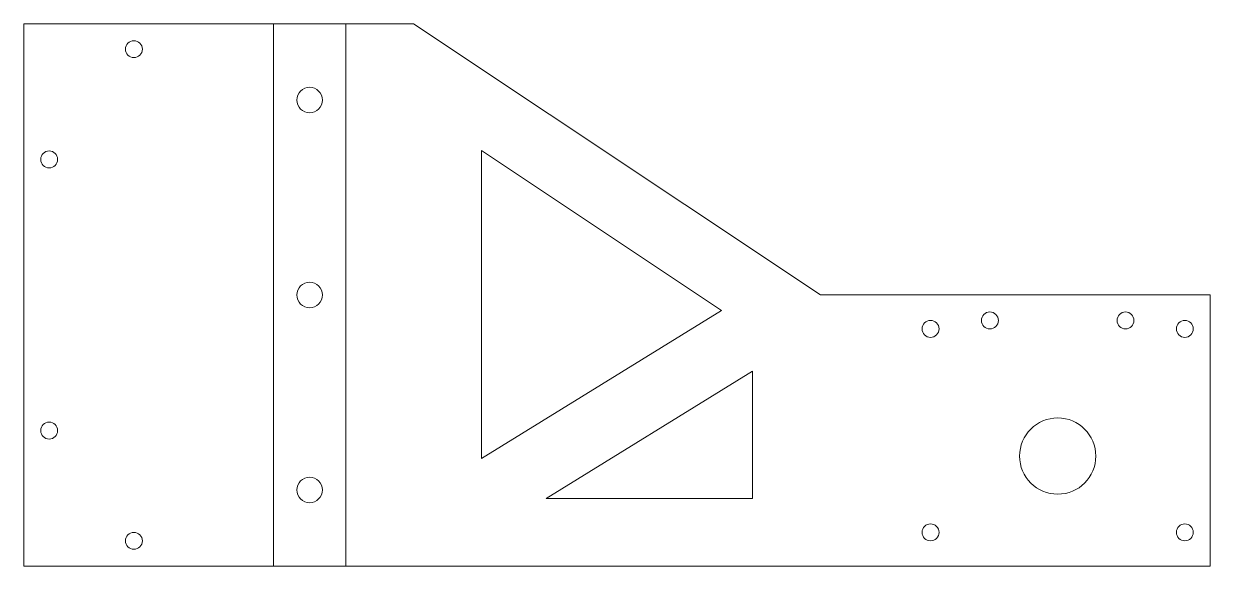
# Model space of a CAD drawing. Header units: inches. Extents: x 0 to 17.5, y 0 to 8.
import ezdxf

# ---------------------------------------------------------------- set-up
doc = ezdxf.new("R2010")
doc.units = ezdxf.units.IN
doc.layers.add('edge', color=7, linetype='CONTINUOUS', lineweight=0)

msp = doc.modelspace()

# ---------------------------------------------------------------- linework, layer by layer
at = {"layer": 'edge'}
for p, q in [((0, 0), (0, 8)), ((0, 8), (3.685, 8)), ((3.685, 8), (3.685, 0)), ((3.685, 0), (3.685, 8)), ((3.685, 8), (4.75, 8)), ((4.75, 8), (4.75, 0)), ((5.75, 8), (4.75, 8)), ((11.75, 4), (5.75, 8)), ((10.292, 3.77), (6.75, 6.131)), ((6.75, 6.131), (6.75, 1.587)), ((17.5, 4), (11.75, 4)), ((17.5, 0), (17.5, 4)), ((6.75, 1.587), (10.292, 3.77)), ((10.75, 2.878), (7.703, 1)), ((10.75, 1), (10.75, 2.878)), ((7.703, 1), (10.75, 1)), ((17.25, 0.5), (17.25, 0.5)), ((3.685, 0), (0, 0)), ((4.75, 0), (3.685, 0)), ((4.75, 0), (17.5, 0))]:
    msp.add_line(p, q, dxfattribs=at)
for centre, radius in [((1.625, 7.625), 0.125), ((4.217, 6.875), 0.188), ((0.375, 6), 0.125), ((4.217, 4), 0.188), ((14.25, 3.625), 0.125), ((16.25, 3.625), 0.125), ((13.375, 3.5), 0.125), ((17.125, 3.5), 0.125), ((0.375, 2), 0.125), ((15.25, 1.625), 0.562), ((4.217, 1.125), 0.188), ((13.375, 0.5), 0.125), ((17.125, 0.5), 0.125), ((1.625, 0.375), 0.125)]:
    msp.add_circle(centre, radius, dxfattribs=at)

doc.saveas('drawing.dxf')
